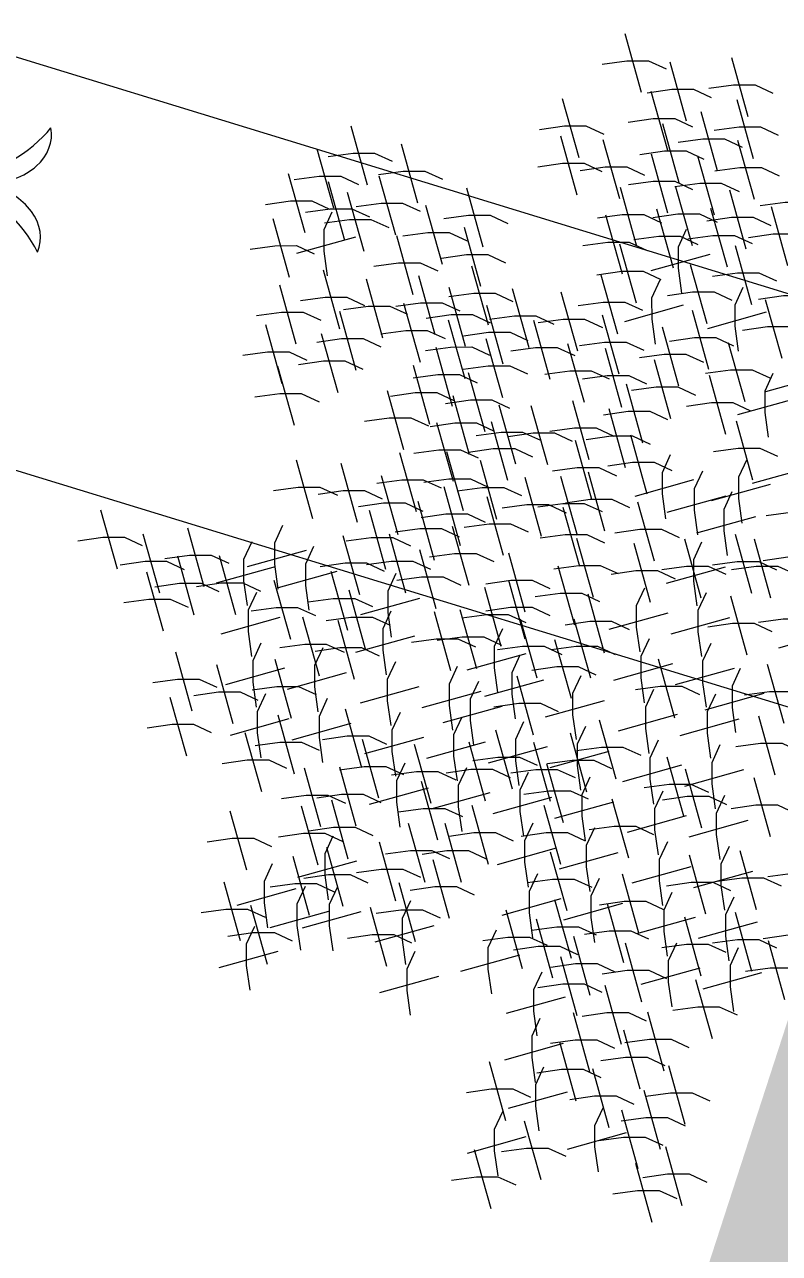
# Model space of a CAD drawing. Header units: millimetres. Extents: x 474016 to 477875, y 2288607 to 2292200.
# Drawn here: x 474300.16 to 474305.88, y 2289887.46 to 2289896.79 of the extents above; entities that cross this region are included whole.
import ezdxf
from ezdxf.enums import TextEntityAlignment as Align

# ---------------------------------------------------------------- set-up
doc = ezdxf.new("R2010")
doc.units = ezdxf.units.MM
doc.header["$LTSCALE"] = 50
for name, color, linetype, lineweight in [('EXT', 3, 'Continuous', 5), ('JARDIN-HP', 64, 'Continuous', 5), ('JARDINES', 98, 'Continuous', 13), ('vialidad', 5, 'Continuous', 13)]:
    doc.layers.add(name, color=color, linetype=linetype, lineweight=lineweight)
doc.styles.get("Standard").update_dxf_attribs({"font": 'arial.ttf'})

# ---------------------------------------------------------------- blocks, each defined once
blk = doc.blocks.new('A$C41BB26E9')
at = {"color": 56, "true_color": 0x7a7a00}
for centre, major_axis, start_param, end_param in [((1.7388, 1.8447), (-0.0072, 0.3693), -1.366779, 0.20531), ((1.4171, 1.375), (-0.0176, 0.909), -1.121531, -0.433471), ((2.2621, 1.8549), (-0.0072, 0.3693), -0.20531, 1.366779), ((2.6017, 1.398), (-0.0176, 0.909), 0.433471, 1.121531)]:
    blk.add_ellipse(centre, major_axis=major_axis, ratio=0.723404, start_param=start_param, end_param=end_param, dxfattribs=at)
blk = doc.blocks.new('Plarbol-031')
for points in [[(-1.761525, 1.7539), (-1.539175, 1.6008)], [(-1.75135, 1.585575), (-1.677025, 1.6675), (-1.603975, 1.7285), (-1.52075, 1.750725)], [(-1.6243, 1.62685), (-1.401975, 1.47375)], [(-1.614125, 1.458525), (-1.5398, 1.54045), (-1.46675, 1.60145), (-1.38355, 1.623675)], [(-2.19095, 1.5341), (-1.9686, 1.381025)], [(-2.180775, 1.365775), (-2.10645, 1.447725), (-2.0334, 1.5087), (-1.950175, 1.530925)], [(-1.9578, 1.5646), (-1.735475, 1.4115)], [(-1.94765, 1.39625), (-1.873325, 1.4782), (-1.800275, 1.5392), (-1.71705, 1.561425)], [(-1.7126, 1.48455), (-1.490275, 1.331475)], [(-1.702425, 1.316225), (-1.6281, 1.398175), (-1.55505, 1.45915), (-1.47185, 1.481375)], [(-1.506775, 1.49155), (-1.28445, 1.33845)], [(-1.496625, 1.3232), (-1.4223, 1.40515), (-1.349225, 1.466125), (-1.266025, 1.488375)], [(-1.24505, 1.334), (-1.170725, 1.41595), (-1.097675, 1.476925), (-1.01445, 1.499175)], [(-1.93875, 1.41215), (-1.7164, 1.25905)], [(-1.928575, 1.2438), (-1.85425, 1.32575), (-1.7812, 1.386725), (-1.698, 1.408975)], [(-1.205675, 1.361325), (-0.983325, 1.208225)], [(-1.1955, 1.192975), (-1.121175, 1.274925), (-1.048125, 1.3359), (-0.9649, 1.35815)], [(-1.808525, 1.33465), (-1.586175, 1.18155)], [(-1.79835, 1.1663), (-1.724025, 1.24825), (-1.650975, 1.309225), (-1.567775, 1.331475)], [(-1.59825, 1.3251), (-1.375925, 1.172025)], [(-1.5881, 1.156775), (-1.513775, 1.238725), (-1.440725, 1.2997), (-1.3575, 1.321925)], [(-1.39435, 1.2997), (-1.172, 1.1466)], [(-1.384175, 1.13135), (-1.30985, 1.2133), (-1.2368, 1.2743), (-1.153575, 1.296525)], [(-1.761525, 1.2006), (-1.539175, 1.0475)], [(-1.75135, 1.03225), (-1.677025, 1.1142), (-1.603975, 1.1752), (-1.52075, 1.197425)], [(-1.58555, 1.158675), (-1.363225, 1.005575)], [(-1.575375, 0.990325), (-1.50105, 1.072275), (-1.428, 1.133275), (-1.3448, 1.1555)], [(-1.4064, 1.18535), (-1.184075, 1.03225)], [(-1.39625, 1.017025), (-1.321925, 1.09895), (-1.248875, 1.15995), (-1.16565, 1.182175)], [(-0.98715, 1.012575), (-0.912825, 1.094525), (-0.839775, 1.1555), (-0.75655, 1.177725)], [(-2.21825, 1.13645), (-1.995925, 0.98335)], [(-2.2081, 0.9681), (-2.133775, 1.05005), (-2.060725, 1.111025), (-1.9775, 1.133275)], [(-1.9648, 1.11295), (-1.74245, 0.95985)], [(-1.954625, 0.9446), (-1.8803, 1.02655), (-1.80725, 1.087525), (-1.724025, 1.10975)], [(-1.21775, 1.128175), (-0.9954, 0.9751)], [(-1.207575, 0.95985), (-1.13325, 1.0418), (-1.0602, 1.102775), (-0.976975, 1.125)], [(-1.263475, 0.81565), (-1.345425, 0.889975), (-1.4064, 0.963025), (-1.42865, 1.046225)], [(-0.96365, 1.03035), (-0.7413, 0.87725)], [(-2.11915, 1.00495), (-1.896825, 0.85185)], [(-2.109, 0.8366), (-2.034675, 0.91855), (-1.961625, 0.979525), (-1.8784, 1.001775)], [(-1.772325, 0.999875), (-1.549975, 0.846775)], [(-1.76215, 0.831525), (-1.687825, 0.913475), (-1.614775, 0.97445), (-1.53155, 0.996675)], [(-1.58745, 1.029725), (-1.365125, 0.876625)], [(-1.5773, 0.861375), (-1.502975, 0.943325), (-1.429925, 1.0043), (-1.3467, 1.02655)], [(-1.431825, 0.805475), (-1.278725, 1.027825)], [(-1.076075, 0.769275), (-0.922975, 0.9916)], [(-0.90775, 0.779425), (-0.989675, 0.85375), (-1.050675, 0.9268), (-1.0729, 1.010025)], [(-0.953475, 0.862025), (-0.87915, 0.94395), (-0.8061, 1.00495), (-0.722875, 1.027175)], [(-1.315575, 0.93635), (-1.093225, 0.78325)], [(-1.3054, 0.768), (-1.231075, 0.84995), (-1.158025, 0.910925), (-1.0748, 0.93315)], [(-0.701275, 0.719075), (-0.548175, 0.941425)], [(-1.7431, 0.8652), (-1.52075, 0.7121)], [(-1.732925, 0.69685), (-1.6586, 0.7788), (-1.58555, 0.839775), (-1.502325, 0.862025)], [(-1.6135, 0.8061), (-1.391175, 0.653025)], [(-1.603325, 0.637775), (-1.529025, 0.719725), (-1.45595, 0.7807), (-1.37275, 0.802925)], [(-1.3772, 0.558375), (-1.2241, 0.7807)], [(-1.20885, 0.568525), (-1.2908, 0.64285), (-1.351775, 0.7159), (-1.374, 0.799125)], [(-1.18025, 0.78705), (-0.957925, 0.63395)], [(-1.1701, 0.618725), (-1.095775, 0.70065), (-1.022725, 0.76165), (-0.9395, 0.783875)], [(-0.966825, 0.780075), (-0.744475, 0.626975)], [(-0.95665, 0.611725), (-0.882325, 0.693675), (-0.809275, 0.75465), (-0.72605, 0.7769)], [(-0.73115, 0.5628), (-0.57805, 0.78515)], [(-0.5628, 0.572975), (-0.64475, 0.6473), (-0.705725, 0.72035), (-0.727975, 0.803575)], [(-1.58935, 0.6492), (-1.367025, 0.4961)], [(-1.5792, 0.480875), (-1.504875, 0.5628), (-1.431825, 0.6238), (-1.3486, 0.646025)], [(-1.235525, 0.646025), (-1.0132, 0.492925)], [(-1.225375, 0.4777), (-1.15105, 0.559625), (-1.077975, 0.620625), (-0.994775, 0.64285)], [(-0.938875, 0.6149), (-0.716525, 0.4618)], [(-0.9287, 0.44655), (-0.854375, 0.5285), (-0.781325, 0.5895), (-0.6981, 0.611725)], [(-2.290675, 0.56345), (-2.06835, 0.41035)], [(-2.280525, 0.3951), (-2.2062, 0.47705), (-2.133125, 0.538025), (-2.049925, 0.560275)], [(-0.4872, 0.3716), (-0.3341, 0.59395)], [(-2.6369, 0.527875), (-2.41455, 0.374775)], [(-2.626725, 0.359525), (-2.5524, 0.441475), (-2.47935, 0.502475), (-2.396125, 0.5247)], [(-1.47185, 0.5177), (-1.2495, 0.364625)], [(-1.461675, 0.349375), (-1.38735, 0.431325), (-1.3143, 0.4923), (-1.231075, 0.514525)], [(-1.1701, 0.512625), (-0.94775, 0.359525)], [(-1.159925, 0.344275), (-1.0856, 0.426225), (-1.01255, 0.487225), (-0.929325, 0.50945)], [(-0.719075, 0.536775), (-0.496725, 0.383675)], [(-0.7089, 0.368425), (-0.634575, 0.450375), (-0.561525, 0.51135), (-0.4783, 0.5336)], [(-2.85795, 0.4472), (-2.635625, 0.2941)], [(-2.8478, 0.27885), (-2.773475, 0.3608), (-2.700425, 0.421775), (-2.6172, 0.444025)], [(-1.677025, 0.478325), (-1.4547, 0.325225)], [(-1.66685, 0.309975), (-1.59255, 0.391925), (-1.519475, 0.452925), (-1.436275, 0.47515)], [(-0.408425, 0.207075), (-0.490375, 0.2814), (-0.551375, 0.35445), (-0.5736, 0.437675)], [(-0.34935, 0.30045), (-0.275025, 0.3824), (-0.202, 0.443375), (-0.118775, 0.465625)], [(-2.38025, 0.3894), (-2.1579, 0.2363)], [(-2.370075, 0.22105), (-2.29575, 0.303), (-2.2227, 0.363975), (-2.1395, 0.3862)], [(-2.187125, 0.4237), (-1.9648, 0.2706)], [(-2.176975, 0.25535), (-2.10265, 0.3373), (-2.0296, 0.398275), (-1.946375, 0.420525)], [(-1.3683, 0.41225), (-1.14595, 0.25915)], [(-1.358125, 0.243925), (-1.2838, 0.325875), (-1.21075, 0.38685), (-1.127525, 0.409075)], [(-0.576775, 0.1969), (-0.423675, 0.41925)], [(-2.62165, 0.357), (-2.3993, 0.2039)], [(-2.611475, 0.18865), (-2.53715, 0.2706), (-2.4641, 0.331575), (-2.380875, 0.353825)], [(-1.851075, 0.3519), (-1.62875, 0.198825)], [(-1.840925, 0.183575), (-1.7666, 0.265525), (-1.69355, 0.3265), (-1.610325, 0.348725)], [(-1.1955, 0.35065), (-0.973175, 0.19755)], [(-1.18535, 0.1823), (-1.111025, 0.26425), (-1.037975, 0.325225), (-0.95475, 0.34745)], [(-2.9075, 0.273125), (-2.685175, 0.12005)], [(-2.0531, 0.3138), (-1.83075, 0.1607)], [(-2.042925, 0.14545), (-1.9686, 0.2274), (-1.89555, 0.288375), (-1.812325, 0.310625)], [(-1.690375, 0.3049), (-1.468025, 0.1518)], [(-1.6802, 0.13655), (-1.605875, 0.2185), (-1.532825, 0.2795), (-1.4496, 0.301725)], [(-1.508675, 0.322675), (-1.28635, 0.1696)], [(-1.498525, 0.15435), (-1.4242, 0.2363), (-1.35115, 0.297275), (-1.267925, 0.3195)], [(-0.52595, 0.042575), (-0.6079, 0.116875), (-0.668875, 0.189925), (-0.691125, 0.273125)], [(-0.36715, 0.0559), (-0.4491, 0.1302), (-0.510075, 0.20325), (-0.5323, 0.286475)], [(-0.233125, 0.140375), (-0.1588, 0.222325), (-0.08575, 0.2833), (-0.002525, 0.305525)], [(-2.89735, 0.1048), (-2.823025, 0.18675), (-2.749975, 0.247725), (-2.66675, 0.26995)], [(-1.892375, 0.22295), (-1.67005, 0.06985)], [(-1.8822, 0.054625), (-1.8079, 0.13655), (-1.734825, 0.19755), (-1.651625, 0.219775)], [(-1.1847, 0.2185), (-0.962375, 0.0654)], [(-0.84865, -0.0038), (-0.695575, 0.2185)], [(-0.680325, 0.00635), (-0.762275, 0.08065), (-0.82325, 0.1537), (-0.845475, 0.236925)], [(-0.6943, 0.0324), (-0.5412, 0.254725)], [(-0.535475, 0.04575), (-0.382375, 0.26805)], [(-2.777925, 0.194375), (-2.555575, 0.0413)], [(-2.76775, 0.02605), (-2.693425, 0.107975), (-2.620375, 0.16895), (-2.53715, 0.1912)], [(-2.682625, 0.21215), (-2.4603, 0.05905)], [(-2.672475, 0.043825), (-2.59815, 0.12575), (-2.525075, 0.18675), (-2.441875, 0.208975)], [(-2.3936, 0.204525), (-2.17125, 0.05145)], [(-2.383425, 0.036225), (-2.3091, 0.118125), (-2.23605, 0.179125), (-2.152825, 0.20135)], [(-2.0696, 0.177225), (-1.847275, 0.02415)], [(-2.05945, 0.0089), (-1.985125, 0.090825), (-1.912075, 0.1518), (-1.82885, 0.17405)], [(-1.17455, 0.0502), (-1.100225, 0.1321), (-1.027175, 0.1931), (-0.94395, 0.215325)], [(-1.037325, 0.189925), (-0.815, 0.03685)], [(-1.027175, 0.0216), (-0.95285, 0.103525), (-0.879775, 0.1645), (-0.796575, 0.18675)], [(-0.324575, 0.188025), (-0.102275, 0.03495)], [(-0.314425, 0.0197), (-0.240125, 0.101625), (-0.16705, 0.1626), (-0.08385, 0.18485)], [(-2.2062, 0.13085), (-1.98385, -0.022225)], [(-2.196025, -0.037475), (-2.1217, 0.044475), (-2.04865, 0.105425), (-1.965425, 0.127675)], [(-1.799, 0.1086), (-1.57665, -0.044475)], [(-1.330825, 0.1429), (-1.108475, -0.01015)], [(-1.32065, -0.0254), (-1.246325, 0.05655), (-1.173275, 0.1175), (-1.09005, 0.139725)], [(-0.402075, 0.1499), (-0.179775, -0.003175)], [(-0.391925, -0.018425), (-0.3176, 0.0635), (-0.24455, 0.1245), (-0.16135, 0.146725)], [(0.06735, -0.110525), (0.22045, 0.111775)], [(-2.934825, 0.107975), (-2.712475, -0.0451)], [(-2.92465, -0.06035), (-2.850325, 0.0216), (-2.777275, 0.08255), (-2.69405, 0.1048)], [(-2.680725, -0.13785), (-2.527625, 0.084475)], [(-2.512375, -0.127675), (-2.594325, -0.05335), (-2.6553, 0.0197), (-2.67755, 0.1029)], [(-1.98005, 0.0654), (-1.7577, -0.08765)], [(-1.969875, -0.1029), (-1.89555, -0.02095), (-1.8225, 0.040025), (-1.739275, 0.062225)], [(-1.788825, -0.0597), (-1.7145, 0.02225), (-1.64145, 0.0832), (-1.558225, 0.105425)], [(-0.074325, -0.08195), (0, 0), (0.073075, 0.060975), (0.156275, 0.0832)], [(-1.457225, 0.008275), (-1.2349, -0.144825)], [(-1.447075, -0.160075), (-1.37275, -0.078125), (-1.2997, -0.01715), (-1.216475, 0.005075)], [(-1.210125, 0.015875), (-0.987775, -0.1372)], [(-1.19995, -0.15245), (-1.125625, -0.0705), (-1.052575, -0.009525), (-0.96935, 0.0127)], [(-0.4961, -0.210275), (-0.343, 0.012075)], [(-0.32775, -0.2001), (-0.4097, -0.125775), (-0.470675, -0.052725), (-0.492925, 0.0305)], [(-2.3739, -0.02795), (-2.15155, -0.18105)], [(-2.363725, -0.196275), (-2.2894, -0.11435), (-2.21635, -0.05335), (-2.133125, -0.031125)], [(-2.17825, -0.00445), (-1.9559, -0.157525)], [(-2.168075, -0.172775), (-2.09375, -0.090825), (-2.0207, -0.02985), (-1.937475, -0.007625)], [(-0.82325, -0.0165), (-0.600925, -0.1696)], [(-0.813075, -0.18485), (-0.73875, -0.1029), (-0.6657, -0.041925), (-0.5825, -0.0197)], [(-0.5609, -0.0089), (-0.33855, -0.161975)], [(-0.550725, -0.177225), (-0.4764, -0.095275), (-0.40335, -0.0343), (-0.320125, -0.012075)], [(-2.8605, -0.087025), (-2.63815, -0.240125)], [(-2.850325, -0.255375), (-2.776, -0.173425), (-2.70295, -0.112425), (-2.619725, -0.0902)], [(-1.944475, -0.062875), (-1.722125, -0.215975)], [(-1.9343, -0.231225), (-1.859975, -0.149275), (-1.786925, -0.0883), (-1.7037, -0.06605)], [(-1.762775, -0.057175), (-1.54045, -0.210275)], [(-1.752625, -0.2255), (-1.6783, -0.14355), (-1.60525, -0.082575), (-1.522025, -0.06035)], [(-1.567775, -0.0794), (-1.345425, -0.2325)], [(-1.5576, -0.24775), (-1.483275, -0.1658), (-1.410225, -0.1048), (-1.327, -0.082575)], [(-1.076075, -0.054625), (-0.85375, -0.207725)], [(-1.065925, -0.222975), (-0.9916, -0.141025), (-0.91855, -0.080025), (-0.835325, -0.0578)], [(-0.2433, -0.072425), (-0.02095, -0.2255)], [(-0.233125, -0.24075), (-0.1588, -0.1588), (-0.08575, -0.097825), (-0.002525, -0.0756)], [(-2.544775, -0.119425), (-2.32245, -0.272525)], [(-2.534625, -0.287775), (-2.4603, -0.205825), (-2.387225, -0.144825), (-2.304025, -0.1226)], [(-1.547425, -0.157525), (-1.3251, -0.310625)], [(-1.537275, -0.325875), (-1.46295, -0.243925), (-1.3899, -0.18295), (-1.306675, -0.160725)], [(-1.1574, -0.14675), (-0.93505, -0.299825)], [(-1.147225, -0.315075), (-1.0729, -0.233125), (-0.99985, -0.17215), (-0.916625, -0.149925)], [(-0.337275, -0.369075), (-0.184225, -0.14675)], [(-0.168975, -0.3589), (-0.2509, -0.284575), (-0.311875, -0.211525), (-0.3341, -0.128325)], [(-2.372, -0.21345), (-2.14965, -0.366525)], [(-2.361825, -0.381775), (-2.2875, -0.299825), (-2.21445, -0.23885), (-2.131225, -0.216625)], [(-1.969875, -0.188025), (-1.74755, -0.341125)], [(-1.9597, -0.356375), (-1.8854, -0.274425), (-1.812325, -0.21345), (-1.729125, -0.1912)], [(-1.750075, -0.1785), (-1.52775, -0.3316)], [(-1.739925, -0.34685), (-1.6656, -0.2649), (-1.59255, -0.2039), (-1.509325, -0.181675)], [(-0.7197, -0.1677), (-0.497375, -0.3208)], [(-0.70955, -0.33605), (-0.635225, -0.2541), (-0.56215, -0.1931), (-0.47895, -0.170875)], [(0.074325, -0.199475), (0.296675, -0.35255)], [(0.0845, -0.3678), (0.158825, -0.28585), (0.231875, -0.224875), (0.3151, -0.20265)], [(-1.27555, -0.25155), (-1.0532, -0.40465)], [(-1.265375, -0.4199), (-1.19105, -0.33795), (-1.118, -0.276975), (-1.0348, -0.254725)], [(-1.061475, -0.2452), (-0.839125, -0.3983)], [(-1.0513, -0.41355), (-0.976975, -0.3316), (-0.903925, -0.2706), (-0.8207, -0.248375)], [(-2.650875, -0.293475), (-2.428525, -0.446575)], [(-2.6407, -0.461825), (-2.566375, -0.379875), (-2.493325, -0.3189), (-2.4101, -0.29665)], [(-1.729125, -0.315075), (-1.506775, -0.468175)], [(-1.71895, -0.483425), (-1.644625, -0.401475), (-1.571575, -0.3405), (-1.48835, -0.31825)], [(-1.47565, -0.32015), (-1.253325, -0.47325)], [(-1.4655, -0.4885), (-1.391175, -0.40655), (-1.3181, -0.345575), (-1.2349, -0.323325)], [(-0.928075, -0.311275), (-0.705725, -0.464375)], [(-0.9179, -0.4796), (-0.843575, -0.39765), (-0.770525, -0.336675), (-0.6873, -0.31445)], [(-0.559625, -0.5279), (-0.406525, -0.30555)], [(-0.391275, -0.517725), (-0.473225, -0.4434), (-0.5342, -0.37035), (-0.55645, -0.287125)], [(-0.1785, -0.5279), (-0.0254, -0.30555)], [(-0.01015, -0.517725), (-0.0921, -0.4434), (-0.153075, -0.37035), (-0.175325, -0.287125)], [(-0.007625, -0.52915), (0.145475, -0.306825)], [(0.160725, -0.519), (0.078775, -0.444675), (0.0178, -0.371625), (-0.00445, -0.2884)], [(-2.370725, -0.3405), (-2.148375, -0.493575)], [(-2.36055, -0.508825), (-2.286225, -0.426875), (-2.213175, -0.3659), (-2.12995, -0.343675)], [(-1.987025, -0.34685), (-1.7647, -0.499925)], [(-1.976875, -0.515175), (-1.90255, -0.433225), (-1.829475, -0.37225), (-1.746275, -0.350025)], [(-1.612875, -0.3856), (-1.390525, -0.538675)], [(-1.6027, -0.553925), (-1.528375, -0.471975), (-1.455325, -0.411), (-1.3721, -0.388775)], [(-1.349875, -0.4237), (-1.127525, -0.5768)], [(-1.3397, -0.59205), (-1.265375, -0.5101), (-1.192325, -0.449125), (-1.109125, -0.426875)], [(0.18995, -0.399575), (0.412275, -0.552675)], [(0.200125, -0.5679), (0.274425, -0.48595), (0.3475, -0.424975), (0.4307, -0.40275)], [(-2.585425, -0.46755), (-2.3631, -0.620625)], [(-2.575275, -0.635875), (-2.50095, -0.553925), (-2.4279, -0.49295), (-2.344675, -0.470725)], [(-0.912825, -0.458), (-0.690475, -0.6111)], [(-0.90265, -0.62635), (-0.828325, -0.5444), (-0.755275, -0.483425), (-0.67205, -0.461175)], [(-0.7324, -0.4688), (-0.510075, -0.6219)], [(-0.72225, -0.63715), (-0.647925, -0.5552), (-0.574875, -0.494225), (-0.49165, -0.471975)], [(-0.4008, -0.6867), (-0.247725, -0.464375)], [(-0.2325, -0.676525), (-0.314425, -0.6022), (-0.3754, -0.52915), (-0.397625, -0.44595)], [(-0.019675, -0.6867), (0.1334, -0.464375)], [(0.14865, -0.676525), (0.0667, -0.6022), (0.005725, -0.52915), (-0.0165, -0.44595)], [(-1.769775, -0.521525), (-1.547425, -0.674625)], [(-1.7596, -0.689875), (-1.685275, -0.607925), (-1.612225, -0.54695), (-1.529025, -0.5247)], [(-1.5233, -0.51265), (-1.30095, -0.665725)], [(-1.513125, -0.680975), (-1.4388, -0.599025), (-1.36575, -0.53805), (-1.282525, -0.515825)], [(-0.3106, -0.489775), (-0.0883, -0.642875)], [(-0.30045, -0.658125), (-0.22615, -0.576175), (-0.153075, -0.515175), (-0.069875, -0.49295)], [(-2.426625, -0.57425), (-2.204275, -0.72735)], [(-2.41645, -0.7426), (-2.342125, -0.66065), (-2.269075, -0.599675), (-2.18585, -0.577425)], [(-1.116725, -0.553925), (-0.8944, -0.707025)], [(-1.106575, -0.722275), (-1.03225, -0.640325), (-0.9592, -0.57935), (-0.875975, -0.5571)], [(-0.7089, -0.592675), (-0.486575, -0.745775)], [(-0.69875, -0.761025), (-0.624425, -0.679075), (-0.551375, -0.6181), (-0.46815, -0.59585)], [(-1.5703, -0.63525), (-1.347975, -0.78835)], [(-1.56015, -0.803575), (-1.485825, -0.72165), (-1.41275, -0.66065), (-1.32955, -0.638425)], [(-1.3829, -0.6219), (-1.160575, -0.775)], [(-1.37275, -0.79025), (-1.298425, -0.7083), (-1.225375, -0.647325), (-1.14215, -0.625075)], [(-1.0405, -0.64605), (-0.818175, -0.79915)], [(-1.03035, -0.814375), (-0.956025, -0.73245), (-0.882975, -0.67145), (-0.79975, -0.649225)], [(-0.242025, -0.845525), (-0.088925, -0.623175)], [(-0.073675, -0.83535), (-0.155625, -0.761025), (-0.2166, -0.687975), (-0.23885, -0.60475)], [(0.139125, -0.845525), (0.292225, -0.623175)], [(0.307475, -0.83535), (0.225525, -0.761025), (0.16455, -0.687975), (0.1423, -0.60475)], [(0.34875, -0.6219), (0.5711, -0.775)], [(0.358925, -0.79025), (0.43325, -0.7083), (0.5063, -0.647325), (0.589525, -0.625075)], [(-1.76595, -0.65175), (-1.543625, -0.80485)], [(-1.7558, -0.8201), (-1.681475, -0.73815), (-1.608425, -0.677175), (-1.5252, -0.65495)], [(-1.938125, -0.724175), (-1.715775, -0.877275)], [(-1.92795, -0.892525), (-1.853625, -0.810575), (-1.780575, -0.7496), (-1.69735, -0.72735)], [(-1.1015, -0.737525), (-0.87915, -0.890625)], [(-1.091325, -0.90585), (-1.017, -0.823925), (-0.94395, -0.762925), (-0.860725, -0.7407)], [(-0.890575, -0.743875), (-0.66825, -0.896975)], [(-0.880425, -0.912225), (-0.8061, -0.830275), (-0.73305, -0.769275), (-0.649825, -0.74705)], [(-0.716525, -0.71655), (-0.4942, -0.86965)], [(-0.706375, -0.8849), (-0.63205, -0.80295), (-0.558975, -0.741975), (-0.475775, -0.719725)], [(0.67655, -0.9173), (0.750875, -0.83535), (0.823925, -0.774375), (0.90715, -0.752125)], [(-1.71005, -0.803575), (-1.487725, -0.956675)], [(-1.6999, -0.971925), (-1.625575, -0.889975), (-1.552525, -0.829), (-1.4693, -0.806775)], [(-1.428, -0.79405), (-1.205675, -0.94715)], [(-1.41785, -0.9624), (-1.343525, -0.88045), (-1.270475, -0.819475), (-1.18725, -0.797225)], [(-0.52785, -1.004325), (-0.374775, -0.782)], [(-0.359525, -0.99415), (-0.441475, -0.919825), (-0.50245, -0.846775), (-0.524675, -0.763575)], [(-0.0832, -1.004325), (0.069875, -0.782)], [(0.085125, -0.99415), (0.003175, -0.919825), (-0.0578, -0.846775), (-0.080025, -0.763575)], [(-0.0038, -0.7966), (0.218525, -0.9497)], [(0.00635, -0.96495), (0.080675, -0.883), (0.15375, -0.822), (0.23695, -0.799775)], [(0.092125, -0.786425), (0.31445, -0.939525)], [(0.102275, -0.954775), (0.1766, -0.872825), (0.24965, -0.81185), (0.332875, -0.7896)], [(0.29795, -1.004325), (0.451025, -0.782)], [(0.466275, -0.99415), (0.384325, -0.919825), (0.32335, -0.846775), (0.301125, -0.763575)], [(-2.099475, -0.838525), (-1.877125, -0.991625)], [(-2.0893, -1.006875), (-2.014975, -0.924925), (-1.941925, -0.863925), (-1.8587, -0.8417)], [(-1.575375, -0.82645), (-1.35305, -0.97955)], [(-1.565225, -0.9948), (-1.4909, -0.91285), (-1.41785, -0.851875), (-1.334625, -0.829625)], [(-0.92615, -1.067225), (-0.773075, -0.844875)], [(-0.757825, -1.05705), (-0.839775, -0.982725), (-0.90075, -0.909675), (-0.922975, -0.82645)], [(-0.623775, -1.096425), (-0.705725, -1.0221), (-0.766725, -0.94905), (-0.78895, -0.86585)], [(-0.337925, -0.862675), (-0.1156, -1.01575)], [(-0.32775, -1.031), (-0.253425, -0.94905), (-0.1804, -0.888075), (-0.097175, -0.86585)], [(-1.121175, -0.883), (-0.89885, -1.0361)], [(-1.111025, -1.051325), (-1.0367, -0.969375), (-0.96365, -0.9084), (-0.880425, -0.886175)], [(-0.792125, -1.1066), (-0.639025, -0.884275)], [(0.507575, -0.907775), (0.7299, -1.060875)], [(0.51775, -1.0761), (0.59205, -0.99415), (0.665125, -0.933175), (0.748325, -0.91095)], [(-1.726575, -0.963675), (-1.50425, -1.116775)], [(-1.7164, -1.132), (-1.642075, -1.050075), (-1.569025, -0.989075), (-1.485825, -0.96685)], [(-1.44325, -1.1803), (-1.29015, -0.95795)], [(-1.274925, -1.170125), (-1.35685, -1.0958), (-1.41785, -1.02275), (-1.440075, -0.939525)], [(-1.203125, -0.9624), (-0.9808, -1.1155)], [(-1.192975, -1.13075), (-1.11865, -1.0488), (-1.0456, -0.9878), (-0.962375, -0.965575)], [(-0.7413, -0.9478), (-0.518975, -1.100875)], [(-0.73115, -1.116125), (-0.656825, -1.034175), (-0.58375, -0.9732), (-0.50055, -0.950975)], [(-0.36905, -1.16315), (-0.215975, -0.9408)], [(-0.200725, -1.152975), (-0.28265, -1.07865), (-0.343625, -1.0056), (-0.365875, -0.922375)], [(0.0756, -1.16315), (0.2287, -0.9408)], [(0.24395, -1.152975), (0.162, -1.07865), (0.101025, -1.0056), (0.078775, -0.922375)], [(0.45675, -1.16315), (0.60985, -0.9408)], [(0.6251, -1.152975), (0.54315, -1.07865), (0.482175, -1.0056), (0.459925, -0.922375)], [(0.835375, -1.139625), (0.909675, -1.057675), (0.98275, -0.9967), (1.06595, -0.974475)], [(-0.39955, -0.989075), (-0.177225, -1.142175)], [(-0.389375, -1.157425), (-0.31505, -1.075475), (-0.242025, -1.0145), (-0.1588, -0.99225)], [(-1.630025, -1.311775), (-1.711975, -1.23745), (-1.77295, -1.1644), (-1.795175, -1.0812)], [(-1.18535, -1.311775), (-1.2673, -1.23745), (-1.328275, -1.1644), (-1.3505, -1.0812)], [(-0.8042, -1.311775), (-0.88615, -1.23745), (-0.947125, -1.1644), (-0.96935, -1.0812)], [(-0.690475, -1.3029), (-0.772425, -1.228575), (-0.833425, -1.155525), (-0.85565, -1.0723)], [(-0.42305, -1.311775), (-0.505, -1.23745), (-0.565975, -1.1644), (-0.5882, -1.0812)], [(-0.041925, -1.311775), (-0.123875, -1.23745), (-0.18485, -1.1644), (-0.207075, -1.0812)], [(0.40275, -1.311775), (0.3208, -1.23745), (0.259825, -1.1644), (0.2376, -1.0812)], [(0.34875, -1.066575), (0.5711, -1.219675)], [(0.358925, -1.234925), (0.43325, -1.152975), (0.5063, -1.092), (0.589525, -1.06975)], [(0.7839, -1.311775), (0.70195, -1.23745), (0.640975, -1.1644), (0.61875, -1.0812)], [(-1.9629, -1.337825), (-1.8098, -1.1155)], [(-1.79455, -1.327675), (-1.8765, -1.25335), (-1.937475, -1.1803), (-1.9597, -1.097075)], [(-1.79835, -1.32195), (-1.645275, -1.099625)], [(-1.66685, -1.1174), (-1.444525, -1.2705)], [(-1.6567, -1.28575), (-1.582375, -1.2038), (-1.509325, -1.1428), (-1.4261, -1.120575)], [(-1.5538, -1.1301), (-1.33145, -1.2832)], [(-1.543625, -1.29845), (-1.4693, -1.2165), (-1.39625, -1.155525), (-1.313025, -1.133275)], [(-1.353675, -1.32195), (-1.2006, -1.099625)], [(-0.972525, -1.32195), (-0.81945, -1.099625)], [(-0.858825, -1.31305), (-0.705725, -1.090725)], [(-0.591375, -1.32195), (-0.4383, -1.099625)], [(-0.497375, -1.12375), (-0.275025, -1.27685)], [(-0.4872, -1.2921), (-0.412875, -1.21015), (-0.339825, -1.14915), (-0.2566, -1.126925)], [(-0.21025, -1.32195), (-0.057175, -1.099625)], [(-0.07115, -1.094525), (0.1512, -1.247625)], [(-0.060975, -1.262875), (0.01335, -1.180925), (0.0864, -1.11995), (0.169625, -1.0977)], [(0.234425, -1.32195), (0.3875, -1.099625)], [(0.615575, -1.32195), (0.76865, -1.099625)], [(0.666375, -1.1301), (0.888725, -1.2832)], [(0.67655, -1.29845), (0.750875, -1.2165), (0.823925, -1.155525), (0.90715, -1.133275)], [(0.8576, -1.13265), (1.079925, -1.28575)], [(0.86775, -1.300975), (0.942075, -1.21905), (1.01515, -1.15805), (1.09835, -1.135825)], [(-0.660625, -1.189175), (-0.4383, -1.342275)], [(-0.65045, -1.357525), (-0.57615, -1.275575), (-0.503075, -1.2146), (-0.419875, -1.19235)], [(-0.39255, -1.159325), (-0.17025, -1.312425)], [(-0.382375, -1.327675), (-0.30805, -1.245725), (-0.235025, -1.184725), (-0.151825, -1.1625)], [(-1.85235, -1.4706), (-1.9343, -1.396275), (-1.995275, -1.323225), (-2.017525, -1.24)], [(-1.026525, -1.4706), (-1.108475, -1.396275), (-1.16945, -1.323225), (-1.1917, -1.24)], [(-0.645375, -1.4706), (-0.727325, -1.396275), (-0.7883, -1.323225), (-0.81055, -1.24)], [(-0.264225, -1.4706), (-0.346175, -1.396275), (-0.40715, -1.323225), (-0.4294, -1.24)], [(0.1169, -1.4706), (0.03495, -1.396275), (-0.026025, -1.323225), (-0.048275, -1.24)], [(0.561575, -1.4706), (0.479625, -1.396275), (0.41865, -1.323225), (0.3964, -1.24)], [(0.942725, -1.4706), (0.860775, -1.396275), (0.7998, -1.323225), (0.77755, -1.24)], [(-2.0207, -1.480775), (-1.8676, -1.258425)], [(-1.504875, -1.264775), (-1.282525, -1.417875)], [(-1.4947, -1.433125), (-1.420375, -1.351175), (-1.347325, -1.2902), (-1.264125, -1.26795)], [(-1.194875, -1.480775), (-1.041775, -1.258425)], [(-0.813725, -1.480775), (-0.660625, -1.258425)], [(-0.432575, -1.480775), (-0.279475, -1.258425)], [(-0.05145, -1.480775), (0.10165, -1.258425)], [(0.393225, -1.480775), (0.546325, -1.258425)], [(0.507575, -1.288925), (0.7299, -1.442025)], [(0.51775, -1.45725), (0.59205, -1.3753), (0.665125, -1.314325), (0.748325, -1.2921)], [(0.774375, -1.480775), (0.927475, -1.258425)], [(-1.834575, -1.30925), (-1.612225, -1.46235)], [(-1.8244, -1.477575), (-1.750075, -1.39565), (-1.677025, -1.33465), (-1.5938, -1.312425)], [(-1.633825, -1.35245), (-1.4115, -1.50555)], [(-0.717175, -1.3067), (-0.494825, -1.4598)], [(-0.707, -1.47505), (-0.632675, -1.3931), (-0.559625, -1.332125), (-0.4764, -1.309875)], [(-0.283925, -1.3086), (-0.0616, -1.4617)], [(-0.27375, -1.47695), (-0.19945, -1.395), (-0.1264, -1.334025), (-0.0432, -1.311775)], [(0.17535, -1.32005), (0.397675, -1.47315)], [(0.1855, -1.488375), (0.259825, -1.40645), (0.332875, -1.34545), (0.4161, -1.323225)], [(-2.275425, -1.37595), (-2.0531, -1.52905)], [(-2.265275, -1.5443), (-2.19095, -1.46235), (-2.1179, -1.40135), (-2.034675, -1.379125)], [(-2.0893, -1.381025), (-1.866975, -1.534125)], [(-2.07915, -1.549375), (-2.004825, -1.467425), (-1.93175, -1.40645), (-1.84855, -1.3842)], [(-1.69355, -1.6294), (-1.7755, -1.555075), (-1.836475, -1.482025), (-1.8587, -1.398825)], [(-1.623675, -1.520775), (-1.54935, -1.438825), (-1.476275, -1.37785), (-1.393075, -1.355625)], [(-1.3124, -1.6294), (-1.39435, -1.555075), (-1.455325, -1.482025), (-1.47755, -1.398825)], [(-0.867725, -1.6294), (-0.949675, -1.555075), (-1.01065, -1.482025), (-1.032875, -1.398825)], [(-0.486575, -1.6294), (-0.568525, -1.555075), (-0.6295, -1.482025), (-0.651725, -1.398825)], [(-0.10545, -1.6294), (-0.1874, -1.555075), (-0.24835, -1.482025), (-0.270575, -1.398825)], [(0.2757, -1.6294), (0.19375, -1.555075), (0.132775, -1.482025), (0.11055, -1.398825)], [(0.720375, -1.6294), (0.638425, -1.555075), (0.57745, -1.482025), (0.555225, -1.398825)], [(-1.861875, -1.639575), (-1.7088, -1.41725)], [(-1.480725, -1.639575), (-1.32765, -1.41725)], [(-1.03605, -1.639575), (-0.882975, -1.41725)], [(-0.6549, -1.639575), (-0.501825, -1.41725)], [(-0.27375, -1.639575), (-0.1207, -1.41725)], [(-0.13085, -1.447725), (0.091475, -1.600825)], [(-0.1207, -1.616075), (-0.046375, -1.534125), (0.0267, -1.47315), (0.1099, -1.4509)], [(0.107375, -1.639575), (0.26045, -1.41725)], [(0.207725, -1.46235), (0.430075, -1.615425)], [(0.55205, -1.639575), (0.705125, -1.41725)], [(-2.2297, -1.499825), (-2.00735, -1.652925)], [(-2.219525, -1.66815), (-2.1452, -1.586225), (-2.07215, -1.525225), (-1.988925, -1.503)], [(-0.895675, -1.46805), (-0.673325, -1.62115)], [(-0.8855, -1.6364), (-0.811175, -1.55445), (-0.738125, -1.493475), (-0.6549, -1.471225)], [(-0.5285, -1.512525), (-0.30615, -1.665625)], [(-0.518325, -1.680875), (-0.444, -1.598925), (-0.37095, -1.537925), (-0.287725, -1.5157)], [(0.2179, -1.630675), (0.292225, -1.548725), (0.365275, -1.48775), (0.4485, -1.465525)], [(0.7223, -1.469975), (0.944625, -1.62305)], [(0.73245, -1.6383), (0.806775, -1.55635), (0.879825, -1.495375), (0.96305, -1.47315)], [(-2.619725, -1.56145), (-2.3974, -1.714525)], [(-2.609575, -1.729775), (-2.53525, -1.647825), (-2.4622, -1.58685), (-2.378975, -1.564625)], [(-2.408825, -1.523325), (-2.1865, -1.676425)], [(-2.398675, -1.691675), (-2.32435, -1.609725), (-2.2513, -1.548725), (-2.168075, -1.5265)], [(-1.534725, -1.788225), (-1.616675, -1.7139), (-1.67765, -1.64085), (-1.6999, -1.557625)], [(-1.153575, -1.788225), (-1.235525, -1.7139), (-1.2965, -1.64085), (-1.31875, -1.557625)], [(-1.23045, -1.54365), (-1.0081, -1.69675)], [(-1.220275, -1.712), (-1.14595, -1.63005), (-1.0729, -1.569075), (-0.989675, -1.546825)], [(-0.7089, -1.788225), (-0.79085, -1.7139), (-0.851825, -1.64085), (-0.874075, -1.557625)], [(0.053375, -1.788225), (-0.028575, -1.7139), (-0.08955, -1.64085), (-0.1118, -1.557625)], [(0.3799, -1.54555), (0.602225, -1.69865)], [(0.39005, -1.7139), (0.464375, -1.63195), (0.537425, -1.570975), (0.62065, -1.548725)], [(-1.703075, -1.7984), (-1.549975, -1.57605)], [(-1.608425, -1.57415), (-1.386075, -1.72725)], [(-1.59825, -1.742475), (-1.523925, -1.66055), (-1.450875, -1.59955), (-1.36765, -1.577325)], [(-1.321925, -1.7984), (-1.168825, -1.57605)], [(-1.086875, -1.598275), (-0.86455, -1.751375)], [(-1.076725, -1.766625), (-1.0024, -1.684675), (-0.929325, -1.6237), (-0.846125, -1.60145)], [(-0.87725, -1.7984), (-0.72415, -1.57605)], [(-0.767975, -1.5735), (-0.54565, -1.7266)], [(-0.757825, -1.74185), (-0.6835, -1.6599), (-0.61045, -1.598925), (-0.527225, -1.576675)], [(-0.114975, -1.7984), (0.038125, -1.57605)], [(0.018425, -1.597025), (0.240775, -1.7501)], [(0.0286, -1.76535), (0.102925, -1.6834), (0.175975, -1.622425), (0.2592, -1.6002)], [(-2.2894, -1.64085), (-2.067075, -1.79395)], [(-2.27925, -1.809175), (-2.204925, -1.72725), (-2.131875, -1.66625), (-2.04865, -1.644025)], [(-0.568525, -1.64975), (-0.346175, -1.802825)], [(-0.55835, -1.818075), (-0.484025, -1.736125), (-0.410975, -1.67515), (-0.32775, -1.652925)], [(0.186125, -1.6688), (0.408475, -1.8219)], [(0.1963, -1.83715), (0.270625, -1.7552), (0.343675, -1.6942), (0.4269, -1.671975)], [(-1.375925, -1.947025), (-1.457875, -1.8727), (-1.51885, -1.79965), (-1.541075, -1.71645)], [(0.0108, -1.7158), (0.23315, -1.8689)], [(0.020975, -1.88415), (0.0953, -1.8022), (0.16835, -1.741225), (0.251575, -1.718975)], [(0.6505, -1.7158), (0.87285, -1.8689)], [(0.660675, -1.88415), (0.735, -1.8022), (0.80805, -1.741225), (0.891275, -1.718975)], [(-1.790725, -1.757725), (-1.5684, -1.910825)], [(-1.780575, -1.926075), (-1.70625, -1.844125), (-1.6332, -1.78315), (-1.549975, -1.7609)], [(-1.54425, -1.9572), (-1.391175, -1.734875)], [(-1.44135, -1.75455), (-1.219, -1.90765)], [(-1.431175, -1.9229), (-1.35685, -1.84095), (-1.2838, -1.779975), (-1.2006, -1.757725)], [(-1.084975, -1.7571), (-0.862625, -1.9102)], [(-1.0748, -1.92545), (-1.000475, -1.8435), (-0.927425, -1.7825), (-0.844225, -1.760275)], [(-0.693025, -1.75265), (-0.470675, -1.90575)], [(-0.68285, -1.921), (-0.608525, -1.83905), (-0.535475, -1.77805), (-0.452275, -1.755825)], [(-0.11815, -1.770425), (0.1042, -1.923525)], [(-0.107975, -1.938775), (-0.03365, -1.856825), (0.0394, -1.79585), (0.1226, -1.773625)], [(0.200125, -1.77425), (0.42245, -1.92735)], [(0.210275, -1.9426), (0.2846, -1.86065), (0.35765, -1.79965), (0.440875, -1.777425)], [(0.4307, -1.7463), (0.65305, -1.8994)], [(0.440875, -1.91465), (0.5152, -1.8327), (0.58825, -1.7717), (0.671475, -1.749475)], [(-1.965425, -1.83015), (-1.7431, -1.98325)], [(-1.955275, -1.9985), (-1.88095, -1.91655), (-1.8079, -1.85555), (-1.724675, -1.833325)], [(-0.507525, -1.806), (-0.2852, -1.9591)], [(-0.497375, -1.97435), (-0.42305, -1.8924), (-0.35, -1.831425), (-0.266775, -1.809175)], [(0.87285, -1.837775), (1.095175, -1.990875)], [(0.883, -2.006125), (0.957325, -1.924175), (1.030375, -1.863175), (1.1136, -1.84095)], [(-1.2025, -1.859375), (-0.98015, -2.012475)], [(-1.192325, -2.027725), (-1.118, -1.945775), (-1.04495, -1.884775), (-0.961725, -1.86255)], [(-1.0189, -1.891125), (-0.796575, -2.044225)], [(-1.00875, -2.059475), (-0.934425, -1.977525), (-0.861375, -1.91655), (-0.77815, -1.8943)], [(-0.095925, -2.105225), (0.057175, -1.882875)], [(0.072425, -2.09505), (-0.009525, -2.020725), (-0.0705, -1.947675), (-0.09275, -1.86445)], [(0.17725, -2.11855), (0.33035, -1.896225)], [(0.345575, -2.1084), (0.26365, -2.034075), (0.20265, -1.961), (0.180425, -1.8778)], [(0.620025, -1.84475), (0.84235, -1.99785)], [(0.630175, -2.0131), (0.7045, -1.93115), (0.77755, -1.870175), (0.860775, -1.847925)], [(-1.5017, -1.90765), (-1.27935, -2.06075)], [(-1.491525, -2.076), (-1.4172, -1.99405), (-1.34415, -1.93305), (-1.260925, -1.910825)], [(-0.73875, -1.898125), (-0.516425, -2.051225)], [(-0.7286, -2.066475), (-0.654275, -1.984525), (-0.581225, -1.923525), (-0.498, -1.9013)], [(0.40085, -1.927975), (0.6232, -2.081075)], [(0.411025, -2.096325), (0.48535, -2.014375), (0.5584, -1.9534), (0.6416, -1.93115)], [(-1.8568, -1.999125), (-1.634475, -2.152225)], [(-1.84665, -2.167475), (-1.772325, -2.085525), (-1.69925, -2.024525), (-1.61605, -2.0023)], [(-1.104025, -1.996575), (-0.8817, -2.149675)], [(-1.093875, -2.164925), (-1.01955, -2.082975), (-0.9465, -2.022), (-0.863275, -1.99975)], [(-0.557075, -1.980075), (-0.33475, -2.133175)], [(-0.546925, -2.1484), (-0.4726, -2.066475), (-0.39955, -2.005475), (-0.316325, -1.98325)], [(0.8595, -1.9915), (1.08185, -2.1446)], [(0.869675, -2.15985), (0.944, -2.0779), (1.01705, -2.016925), (1.10025, -1.994675)], [(-0.9141, -2.24815), (-0.761, -2.0258)], [(-0.74575, -2.237975), (-0.8277, -2.16365), (-0.888675, -2.0906), (-0.910925, -2.007375)], [(-0.469425, -2.24815), (-0.316325, -2.0258)], [(-0.301075, -2.237975), (-0.383025, -2.16365), (-0.444, -2.0906), (-0.46625, -2.007375)], [(0.3024, -2.281175), (0.455475, -2.05885)], [(0.470725, -2.271025), (0.388775, -2.1967), (0.3278, -2.123625), (0.305575, -2.040425)], [(-0.902025, -2.065825), (-0.679675, -2.218925)], [(-0.89185, -2.234175), (-0.817525, -2.152225), (-0.744475, -2.09125), (-0.66125, -2.069)], [(0.4377, -2.066475), (0.660025, -2.21955)], [(0.44785, -2.2348), (0.522175, -2.15285), (0.59525, -2.091875), (0.67845, -2.06965)], [(0.62445, -2.063275), (0.8468, -2.216375)], [(0.634625, -2.231625), (0.70895, -2.149675), (0.782, -2.0887), (0.865225, -2.066475)], [(-0.586925, -2.3968), (-0.668875, -2.322475), (-0.729875, -2.249425), (-0.7521, -2.1662)], [(-0.5844, -2.145225), (-0.36205, -2.298325)], [(-0.574225, -2.313575), (-0.4999, -2.231625), (-0.42685, -2.17065), (-0.343625, -2.1484)], [(-0.142275, -2.3968), (-0.224225, -2.322475), (-0.2852, -2.249425), (-0.307425, -2.1662)], [(0.936375, -2.39615), (0.854425, -2.321825), (0.793425, -2.248775), (0.7712, -2.16555)], [(0.839175, -2.12045), (1.0615, -2.27355)], [(0.84935, -2.2888), (0.92365, -2.20685), (0.996725, -2.145875), (1.079925, -2.123625)], [(1.09265, -2.1211), (1.314975, -2.2742)], [(1.1028, -2.289425), (1.177125, -2.2075), (1.250175, -2.1465), (1.3334, -2.124275)], [(-1.33145, -2.2151), (-1.109125, -2.3682)], [(-1.321275, -2.38345), (-1.24695, -2.3015), (-1.1739, -2.240525), (-1.0907, -2.2183)], [(-0.99095, -2.190975), (-0.768625, -2.344075)], [(-0.9808, -2.359325), (-0.906475, -2.277375), (-0.833425, -2.216375), (-0.7502, -2.19415)], [(-0.755275, -2.40695), (-0.602175, -2.184625)], [(-0.3106, -2.40695), (-0.157525, -2.184625)], [(0.4523, -2.4349), (0.6054, -2.212575)], [(0.62065, -2.42475), (0.5387, -2.350425), (0.477725, -2.277375), (0.455475, -2.19415)], [(0.768025, -2.406325), (0.921125, -2.183975)], [(-0.8728, -2.503525), (-0.95475, -2.4292), (-1.015725, -2.356125), (-1.037975, -2.272925)], [(-0.8658, -2.497175), (-0.712725, -2.274825)], [(-0.697475, -2.487), (-0.779425, -2.412675), (-0.8404, -2.339625), (-0.862625, -2.2564)], [(1.037375, -2.262125), (1.2597, -2.415225)], [(1.047525, -2.43045), (1.12185, -2.348525), (1.194925, -2.287525), (1.278125, -2.2653)], [(-1.04115, -2.513675), (-0.88805, -2.29135)], [(0.25475, -2.332), (0.477075, -2.4851)], [(0.2649, -2.50035), (0.339225, -2.4184), (0.412275, -2.3574), (0.4955, -2.335175)], [(0.54125, -2.432375), (0.763575, -2.585475)], [(0.5514, -2.6007), (0.625725, -2.51875), (0.698775, -2.457775), (0.782, -2.43555)], [(-1.1523, -2.4724), (-0.929975, -2.625475)], [(-1.14215, -2.640725), (-1.067825, -2.558775), (-0.994775, -2.4978), (-0.91155, -2.475575)], [(-0.994775, -2.4762), (-0.772425, -2.6293)], [(-0.9846, -2.64455), (-0.910275, -2.5626), (-0.837225, -2.5016), (-0.754, -2.479375)], [(0.4396, -2.702975), (0.5927, -2.48065)], [(0.60795, -2.692825), (0.526, -2.6185), (0.465, -2.54545), (0.442775, -2.462225)], [(-0.75655, -2.765875), (-0.8385, -2.69155), (-0.899475, -2.6185), (-0.921725, -2.535275)], [(-0.9249, -2.77605), (-0.7718, -2.5537)], [(0.45295, -2.671225), (0.675275, -2.824325)], [(0.4631, -2.839575), (0.537425, -2.757625), (0.610475, -2.696625), (0.6937, -2.6744)]]:
    blk.add_lwpolyline(points)

msp = doc.modelspace()

# ---------------------------------------------------------------- linework, layer by layer
at = {"layer": 'JARDINES'}
msp.add_lwpolyline([(474398.3284, 2289866.4325, -0.388075), (474397.4492, 2289863.5642), (474289.4098, 2289896.6775, -0.386646), (474290.289, 2289899.5458)], format="xyb", close=True, dxfattribs=at)

# ---------------------------------------------------------------- block references
at = {"layer": 'EXT', "xscale": 1.719899999939654, "yscale": 1.719899999939654, "zscale": 1.719899999939654, "rotation": 320.1611952144477}
msp.add_blockref('Plarbol-031', (474305.9133, 2289892.28), dxfattribs=at)
at = {"layer": 'JARDIN-HP', "color": 8, "xscale": 1.499999999826646, "yscale": 1.499999999826646, "zscale": 1.499999999826646, "rotation": 262.7350537980303}
msp.add_blockref('A$C41BB26E9', (474297.3931, 2289898.9181), dxfattribs=at)

# ---------------------------------------------------------------- texts
at = {"layer": 'vialidad', "color": 5, "width": 0.75}
msp.add_text('PALMERA AZUCARERA', height=6, rotation=342.01127, dxfattribs=at).set_placement((474338.3282, 2289876.3982), align=Align.MIDDLE)

doc.saveas('drawing.dxf')
